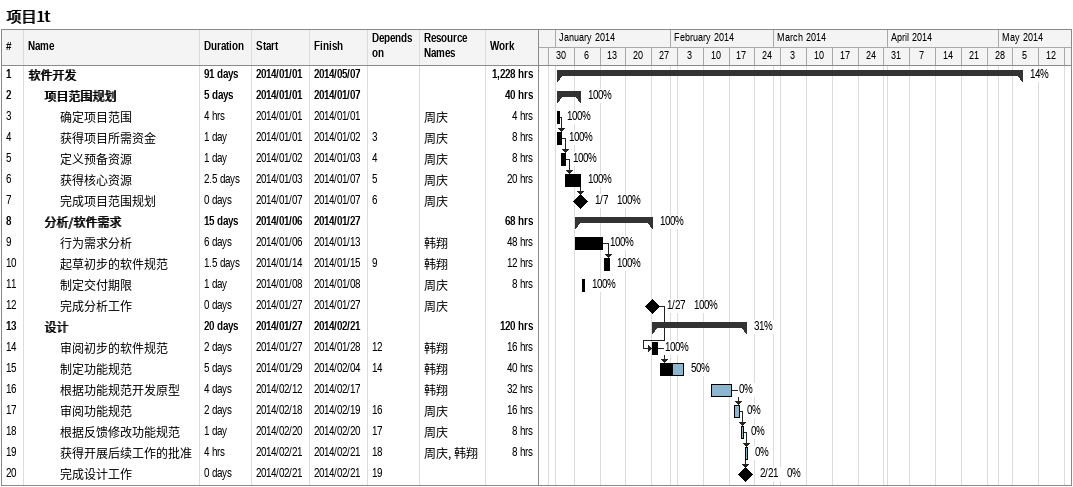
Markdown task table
项目1t

| ID | Level | Task | Duration | Start | Finish | Predecessors | Resources | % complete | Work (h) |
|---|---|---|---|---|---|---|---|---|---|
| 1 | 1 | **软件开发** | 91d | 2014-01-01 | 2014-05-07 |  |  | 14 | 1228 |
| 2 | 2 | **项目范围规划** | 5d | 2014-01-01 | 2014-01-07 |  |  | 100 | 40 |
| 3 | 3 | 确定项目范围 | 4h | 2014-01-01 | 2014-01-01 |  | 周庆 | 100 | 4 |
| 4 | 3 | 获得项目所需资金 | 1d | 2014-01-01 | 2014-01-02 | 3 | 周庆 | 100 | 8 |
| 5 | 3 | 定义预备资源 | 1d | 2014-01-02 | 2014-01-03 | 4 | 周庆 | 100 | 8 |
| 6 | 3 | 获得核心资源 | 2.5d | 2014-01-03 | 2014-01-07 | 5 | 周庆 | 100 | 20 |
| 7 | 3 | 完成项目范围规划 | 0d | 2014-01-07 | 2014-01-07 | 6 | 周庆 | 100 |  |
| 8 | 2 | **分析/软件需求** | 15d | 2014-01-06 | 2014-01-27 |  |  | 100 | 68 |
| 9 | 3 | 行为需求分析 | 6d | 2014-01-06 | 2014-01-13 |  | 韩翔 | 100 | 48 |
| 10 | 3 | 起草初步的软件规范 | 1.5d | 2014-01-14 | 2014-01-15 | 9 | 韩翔 | 100 | 12 |
| 11 | 3 | 制定交付期限 | 1d | 2014-01-08 | 2014-01-08 |  | 周庆 | 100 | 8 |
| 12 | 3 | 完成分析工作 | 0d | 2014-01-27 | 2014-01-27 |  | 周庆 | 100 |  |
| 13 | 2 | **设计** | 20d | 2014-01-27 | 2014-02-21 |  |  | 31 | 120 |
| 14 | 3 | 审阅初步的软件规范 | 2d | 2014-01-27 | 2014-01-28 | 12 | 韩翔 | 100 | 16 |
| 15 | 3 | 制定功能规范 | 5d | 2014-01-29 | 2014-02-04 | 14 | 韩翔 | 50 | 40 |
| 16 | 3 | 根据功能规范开发原型 | 4d | 2014-02-12 | 2014-02-17 |  | 韩翔 | 0 | 32 |
| 17 | 3 | 审阅功能规范 | 2d | 2014-02-18 | 2014-02-19 | 16 | 周庆 | 0 | 16 |
| 18 | 3 | 根据反馈修改功能规范 | 1d | 2014-02-20 | 2014-02-20 | 17 | 周庆 | 0 | 8 |
| 19 | 3 | 获得开展后续工作的批准 | 4h | 2014-02-21 | 2014-02-21 | 18 | 周庆, 韩翔 | 0 | 8 |
| 20 | 3 | 完成设计工作 | 0d | 2014-02-21 | 2014-02-21 | 19 |  | 0 |  |
